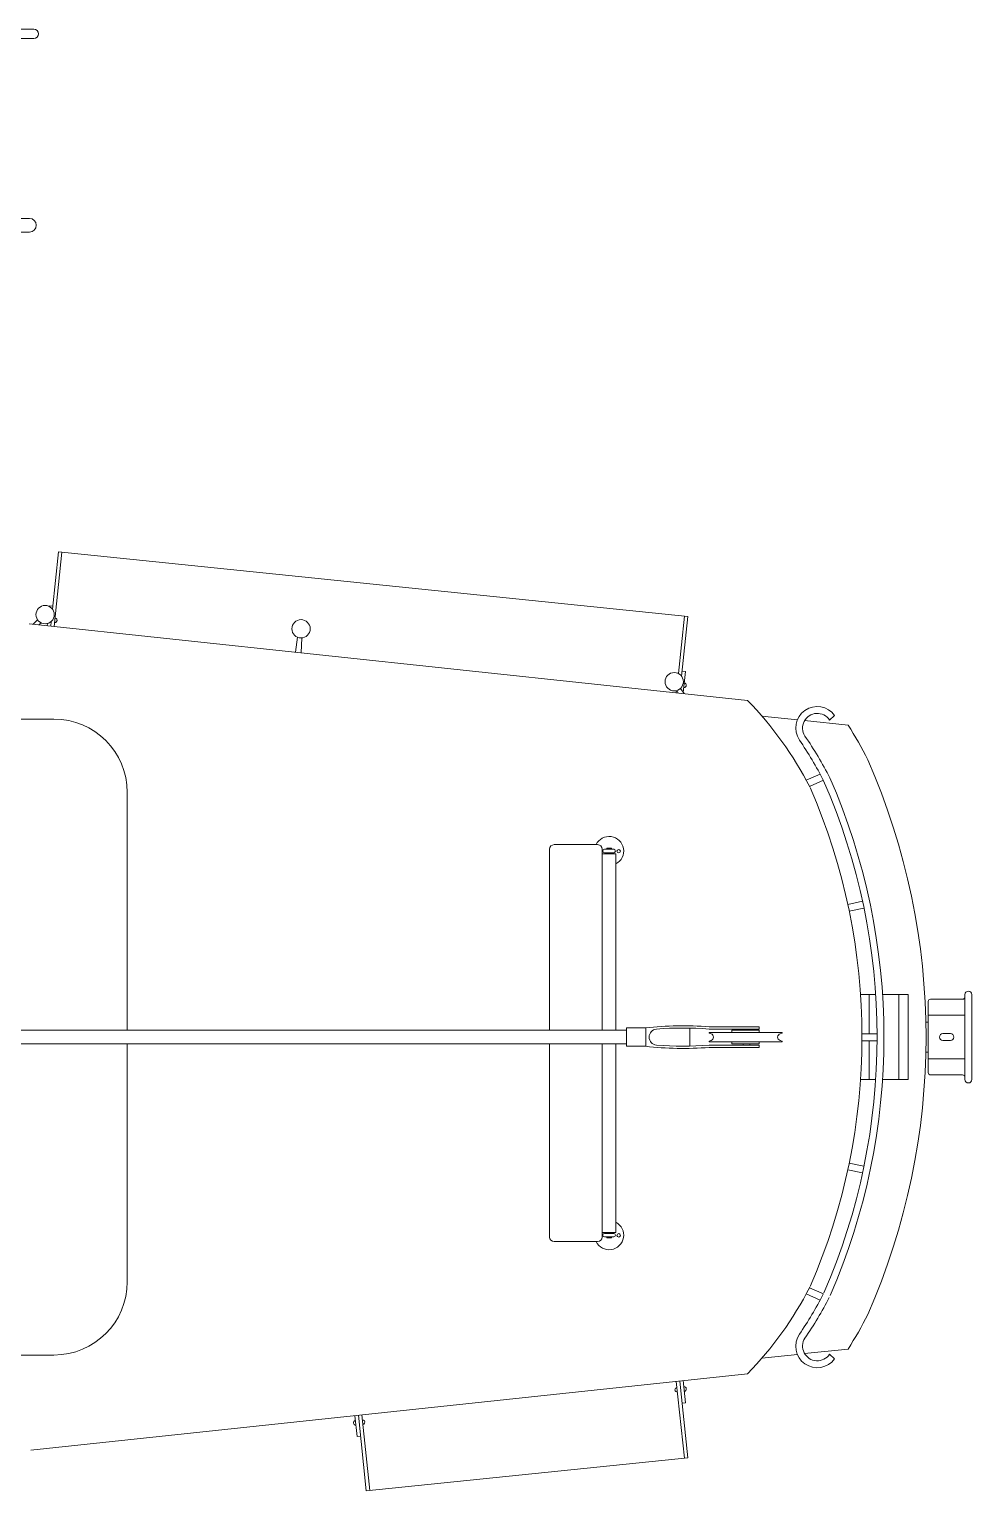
# Model space of a CAD drawing. Header units: inches. Extents: x 0 to 22, y 0 to 17.
# Drawn here: x 14.581 to 16.723, y 8.969 to 12.29 of the extents above; entities that cross this region are included whole.
import ezdxf

# ---------------------------------------------------------------- set-up
doc = ezdxf.new("R2010")
doc.units = ezdxf.units.IN
doc.header["$LTSCALE"] = 100
doc.header["$MEASUREMENT"] = 0
for name, color, linetype, lineweight in [('CARENDBUMPER', 7, 'Continuous', 0), ('CLERESTORY', 7, 'Continuous', 0), ('DRAWBAR', 7, 'Continuous', 0), ('FRONTDOORSTEP', 7, 'Continuous', 0), ('HANDRAIL', 7, 'Continuous', 0), ('HEADLIGHT', 7, 'Continuous', 0), ('REARDOORSTEP', 7, 'Continuous', 0), ('RESISTORBANK', 7, 'Continuous', 0), ('ROOFSIGN', 7, 'Continuous', 0), ('ROPEGUARD', 7, 'Continuous', 0), ('TROLLEYPOLE', 7, 'Continuous', 0), ('VESTIBULEROOF', 7, 'Continuous', 0)]:
    doc.layers.add(name, color=color, linetype=linetype, lineweight=lineweight)

msp = doc.modelspace()

# ---------------------------------------------------------------- linework, layer by layer
at = {"layer": 'CARENDBUMPER', "color": 7, "linetype": 'Continuous'}
for p, q in [((16.24643, 10.72912), (16.32683, 10.72085)), ((16.34333, 10.71915), (16.44216, 10.70898)), ((16.24643, 9.27088), (16.32683, 9.27915)), ((16.34333, 9.28085), (16.44216, 9.29102))]:
    msp.add_line(p, q, dxfattribs=at)
for centre, radius, start, end in [((15.61568, 10.18524), 0.97845, 27.05356, 32.36216), ((15.0511, 10), 1.5682, -23.69714, 23.69714), ((15.61568, 9.81476), 0.97845, -32.36216, -27.05356)]:
    msp.add_arc(centre, radius, start, end, dxfattribs=at)
at = {"layer": 'CLERESTORY'}
for p, q in [((7.3628, 10.72241), (14.6372, 10.72241)), ((7.3628, 9.27761), (14.6372, 9.27761))]:
    msp.add_line(p, q, dxfattribs=at)
at = {"layer": 'CLERESTORY', "color": 7, "linetype": 'Continuous'}
for p, q in [((14.8036, 10.01557), (14.8036, 10.55601)), ((14.8036, 9.44401), (14.8036, 9.98442))]:
    msp.add_line(p, q, dxfattribs=at)
at = {"layer": 'CLERESTORY', "linetype": 'Continuous'}
for centre, start, end in [((14.6372, 10.55601), 0, 90), ((14.6372, 9.44401), -90, 0)]:
    msp.add_arc(centre, 0.1664, start, end, dxfattribs=at)
at = {"layer": 'DRAWBAR', "color": 7, "linetype": 'Continuous'}
for p, q in [((16.7077, 10.09649), (16.7077, 10.09129)), ((16.7233, 10.09649), (16.7233, 9.90365)), ((16.6245, 10.08089), (16.6245, 10.04449)), ((16.7077, 10.09129), (16.7077, 9.90885)), ((16.6245, 10.04969), (16.6245, 9.91925)), ((16.67493, 10.00785), (16.65756, 10.00785)), ((16.67493, 9.99225), (16.65756, 9.99225)), ((16.7077, 9.90885), (16.7077, 9.90365))]:
    msp.add_line(p, q, dxfattribs=at)
at = {"layer": 'DRAWBAR'}
for p, q in [((16.6297, 10.08609), (16.7025, 10.08609)), ((16.61893, 10.03409), (16.6245, 10.03409)), ((16.6245, 10.04969), (16.7077, 10.04969)), ((16.61893, 9.96605), (16.6245, 9.96605)), ((16.6245, 9.95045), (16.7077, 9.95045)), ((16.6297, 9.91405), (16.7025, 9.91405))]:
    msp.add_line(p, q, dxfattribs=at)
at = {"layer": 'DRAWBAR', "color": 7, "linetype": 'Continuous'}
for centre, radius, start, end in [((16.7155, 10.09649), 0.0078, 0, 180), ((16.6297, 10.08089), 0.0052, 90, 180), ((16.7025, 10.09129), 0.0052, -90, 0), ((16.65756, 10.00005), 0.0078, 90, 270), ((16.67493, 10.00005), 0.0078, -90, 90), ((16.6297, 9.91925), 0.0052, 180, 270), ((16.7025, 9.90885), 0.0052, 0, 90), ((16.7155, 9.90365), 0.0078, 180, 360)]:
    msp.add_arc(centre, radius, start, end, dxfattribs=at)
at = {"layer": 'FRONTDOORSTEP', "color": 7, "linetype": 'Continuous'}
for p, q in [((16.07007, 9.04363), (16.0517, 9.21779)), ((16.07782, 9.04443), (16.05946, 9.21862)), ((16.0725, 9.16934), (16.06721, 9.21945)), ((16.06474, 9.16854), (16.0725, 9.16934)), ((15.32624, 9.09254), (15.32125, 9.13981)), ((15.34708, 8.96923), (15.32901, 9.14064)), ((15.35484, 8.97002), (15.33676, 9.14147)), ((15.32624, 9.09254), (15.334, 9.09334)), ((15.34708, 8.96923), (16.07782, 9.04443))]:
    msp.add_line(p, q, dxfattribs=at)
for centre, start, end in [((16.05372, 9.19876), 96.11558, 275.92242), ((16.06921, 9.20034), -83.79636, 95.83436), ((15.32301, 9.12358), 96.54629, 275.49171), ((15.33858, 9.1251), -85.00548, 97.04348)]:
    msp.add_arc(centre, 0.0052, start, end, dxfattribs=at)
at = {"layer": 'HANDRAIL', "linetype": 'Continuous'}
for p, q in [((14.59992, 10.94815), (14.58964, 10.93829)), ((14.60725, 10.94159), (14.60342, 10.93682)), ((15.19076, 10.90861), (15.18607, 10.87462)), ((15.20053, 10.90713), (15.19901, 10.87324)), ((16.05274, 10.78742), (16.05558, 10.7818)), ((16.06128, 10.79231), (16.06943, 10.78032))]:
    msp.add_line(p, q, dxfattribs=at)
for centre in [(14.61706, 10.95993), (15.19877, 10.92767), (16.04696, 10.8074)]:
    msp.add_circle(centre, 0.0208, dxfattribs=at)
at = {"layer": 'HEADLIGHT', "color": 7, "linetype": 'Continuous'}
for p, q in [((16.47042, 10.09656), (16.5049, 10.09656)), ((16.48999, 10.00711), (16.48999, 10.09656)), ((16.52053, 10.09656), (16.57849, 10.09656)), ((16.55769, 9.90336), (16.55769, 10.09656)), ((16.57849, 9.90336), (16.57849, 10.09656)), ((16.48999, 9.90336), (16.48999, 9.99151)), ((16.47041, 9.90336), (16.50489, 9.90336)), ((16.52053, 9.90336), (16.57849, 9.90336))]:
    msp.add_line(p, q, dxfattribs=at)
at = {"layer": 'REARDOORSTEP', "color": 7, "linetype": 'Continuous'}
for p, q in [((14.64748, 11.10277), (14.63373, 10.97238)), ((14.65526, 11.10218), (14.63744, 10.93319)), ((14.64748, 11.10277), (16.07782, 10.95557)), ((14.62665, 10.97966), (14.62653, 10.97845)), ((14.62665, 10.97966), (14.63441, 10.97887)), ((14.62246, 10.93984), (14.62193, 10.93485)), ((14.63077, 10.94429), (14.62968, 10.93402)), ((16.07007, 10.95637), (16.05632, 10.82597)), ((16.07782, 10.95557), (16.06353, 10.81997)), ((16.06474, 10.83146), (16.0725, 10.83066)), ((16.0725, 10.83066), (16.06749, 10.78318)), ((16.05224, 10.78728), (16.0517, 10.78221))]:
    msp.add_line(p, q, dxfattribs=at)
for centre, start, end in [((14.639, 10.94711), -97.04348, 85.00548), ((16.06921, 10.79966), -95.83436, 83.79636)]:
    msp.add_arc(centre, 0.0052, start, end, dxfattribs=at)
at = {"layer": 'RESISTORBANK'}
for p, q in [((7.4186, 12.28996), (14.5913, 12.28996)), ((7.4186, 12.26916), (14.5913, 12.26916)), ((7.4191, 11.86026), (14.5814, 11.86026)), ((7.4191, 11.82906), (14.5814, 11.82906))]:
    msp.add_line(p, q, dxfattribs=at)
for centre, radius in [((14.5913, 12.27956), 0.0104), ((14.5814, 11.84466), 0.0156)]:
    msp.add_arc(centre, radius, -90, 90, dxfattribs=at)
at = {"layer": 'ROOFSIGN', "color": 7, "linetype": 'Continuous'}
for p, q in [((15.77411, 10.43727), (15.87284, 10.43727)), ((15.90411, 10.42895), (15.89371, 10.42895)), ((15.89371, 10.42895), (15.89371, 10.42663)), ((15.90411, 10.42895), (15.90411, 10.42663)), ((15.76361, 10.01557), (15.76361, 10.42677)), ((15.88334, 10.41647), (15.91454, 10.41647)), ((15.90933, 10.42663), (15.88853, 10.42663)), ((15.90933, 10.41883), (15.88853, 10.41883)), ((15.89371, 10.41883), (15.89371, 10.41655)), ((15.90411, 10.41883), (15.90411, 10.41655)), ((15.76361, 9.54577), (15.76361, 9.98442)), ((15.77411, 9.53527), (15.87284, 9.53527)), ((15.88334, 9.55607), (15.91454, 9.55607)), ((15.90933, 9.55384), (15.88853, 9.55384)), ((15.90933, 9.54604), (15.88853, 9.54604)), ((15.89371, 9.55384), (15.89371, 9.55612)), ((15.89371, 9.54372), (15.89371, 9.54604)), ((15.90411, 9.54372), (15.89371, 9.54372)), ((15.90411, 9.55384), (15.90411, 9.55612)), ((15.90411, 9.54372), (15.90411, 9.54604))]:
    msp.add_line(p, q, dxfattribs=at)
at = {"layer": 'ROOFSIGN', "linetype": 'Continuous'}
for p, q in [((15.88334, 10.42677), (15.88334, 10.01557)), ((15.91454, 10.41647), (15.91454, 10.01557)), ((15.88334, 9.98442), (15.88334, 9.54577)), ((15.91454, 9.98442), (15.91454, 9.55607))]:
    msp.add_line(p, q, dxfattribs=at)
at = {"layer": 'ROOFSIGN', "color": 7, "linetype": 'Continuous'}
for centre in [(15.9207, 10.42231), (15.9207, 9.54951)]:
    msp.add_circle(centre, 0.0039, dxfattribs=at)
for centre, radius, start, end in [((15.77411, 10.42677), 0.0105, 90, 180), ((15.89906, 10.42278), 0.0331, -62.10921, 154.05382), ((15.87284, 10.42677), 0.0105, 0, 90), ((15.88853, 10.42273), 0.0039, 90, 270), ((15.90933, 10.42273), 0.0039, -90, 90), ((15.89906, 9.54998), 0.0331, -153.59914, 62.10921), ((15.77411, 9.54577), 0.0105, 180, 270), ((15.87284, 9.54577), 0.0105, -90, 0), ((15.88853, 9.54994), 0.0039, 90, 270), ((15.90933, 9.54994), 0.0039, -90, 90)]:
    msp.add_arc(centre, radius, start, end, dxfattribs=at)
at = {"layer": 'ROPEGUARD', "color": 7, "linetype": 'Continuous'}
for p, q in [((16.39994, 10.72033), (16.41159, 10.73091)), ((16.34719, 10.58341), (16.37873, 10.5974)), ((16.35454, 10.5696), (16.38604, 10.58358)), ((16.44139, 10.30145), (16.47505, 10.30856)), ((16.44462, 10.28619), (16.47828, 10.29329)), ((16.44139, 9.69855), (16.47505, 9.69144)), ((16.44462, 9.71381), (16.47828, 9.70671)), ((16.34719, 9.41659), (16.37873, 9.4026)), ((16.35454, 9.4304), (16.38604, 9.41642)), ((16.39994, 9.27967), (16.41159, 9.26909))]:
    msp.add_line(p, q, dxfattribs=at)
at = {"layer": 'ROPEGUARD'}
for p, q in [((16.47368, 10.00711), (16.50808, 10.00711)), ((16.47367, 9.99151), (16.50808, 9.99151))]:
    msp.add_line(p, q, dxfattribs=at)
at = {"layer": 'ROPEGUARD', "color": 7, "linetype": 'Continuous'}
for centre, radius, start, end in [((16.37202, 10.70223), 0.04888, 35.93027, 213.94535), ((16.372, 10.70223), 0.03329, 32.94307, 213.02959), ((15.61568, 10.18524), 0.86725, 27.26628, 34.38033), ((15.61568, 10.18524), 0.88285, 27.23353, 34.40498), ((15.0511, 10), 1.457, -23.48766, 23.56751), ((15.0511, 10), 1.4726, -23.48766, 23.58707), ((15.61568, 9.81476), 0.86725, -34.38033, -27.39777), ((15.61568, 9.81476), 0.88285, -34.40498, -27.39777), ((16.37202, 9.29777), 0.04888, 146.05465, 324.06973), ((16.372, 9.29777), 0.03329, 146.97041, 206.83125), ((16.372, 9.29777), 0.03329, -153.16875, -32.94307)]:
    msp.add_arc(centre, radius, start, end, dxfattribs=at)
at = {"layer": 'TROLLEYPOLE', "linetype": 'Continuous'}
for p, q in [((13.14241, 10.01557), (15.93813, 10.01557)), ((15.93813, 10.02076), (15.98141, 10.02076)), ((15.93813, 9.97923), (15.93813, 10.02076)), ((15.98274, 9.97923), (15.98274, 10.02076)), ((16.08276, 10.02047), (16.08276, 9.97952)), ((16.23899, 10.02336), (16.12608, 10.02336)), ((16.23899, 10.01817), (16.12608, 10.01817)), ((16.12646, 10.00913), (16.13059, 10.00746)), ((16.20913, 10.01038), (16.12671, 10.01038)), ((16.24028, 10.01557), (16.17798, 10.01557)), ((16.17798, 10.01557), (16.17798, 10.01038)), ((16.20359, 10.01817), (16.20359, 10.01557)), ((16.20913, 10.01038), (16.29156, 10.01038)), ((16.21919, 10.01817), (16.21919, 10.01557)), ((16.24028, 10.02206), (16.24028, 10.01946)), ((16.24028, 10.01557), (16.24028, 10.01038)), ((16.29181, 10.00913), (16.28767, 10.00746)), ((13.14241, 9.98442), (15.93813, 9.98442)), ((15.93813, 9.97923), (15.98141, 9.97923)), ((16.23899, 9.98183), (16.12608, 9.98183)), ((16.23899, 9.97663), (16.12608, 9.97663)), ((16.12649, 9.99086), (16.13086, 9.99262)), ((16.20913, 9.98961), (16.12673, 9.98961)), ((16.17798, 9.98961), (16.17798, 9.98442)), ((16.24028, 9.98442), (16.17798, 9.98442)), ((16.20359, 9.98442), (16.20359, 9.98183)), ((16.20913, 9.98961), (16.29154, 9.98961)), ((16.21919, 9.98442), (16.21919, 9.98183)), ((16.24028, 9.98961), (16.24028, 9.98442)), ((16.24028, 9.98053), (16.24028, 9.97793)), ((16.29178, 9.99086), (16.2874, 9.99262))]:
    msp.add_line(p, q, dxfattribs=at)
for centre, radius, start, end in [((16.06668, 9.31046), 0.71538, 85.19506, 96.84582), ((16.04216, 9.37423), 0.64938, 95.36727, 95.36813), ((16.00809, 10), 0.01817, 94.85757, 265.14243), ((16.06668, 9.31046), 0.71019, 85.19506, 94.85757), ((16.12671, 10.00973), 0.000649, 90, 248.02419), ((16.12841, 10), 0.00778, -71.61541, 73.69488), ((16.23899, 10.02206), 0.0013, 0, 90), ((16.23899, 10.01946), 0.0013, -90, 0), ((16.28986, 10), 0.00778, 106.30512, 251.61541), ((16.29156, 10.00973), 0.000649, -68.02419, 90), ((16.06668, 10.68953), 0.71538, -96.84582, -85.19506), ((16.06668, 10.68953), 0.71019, -94.85757, -85.19506), ((16.12673, 9.99026), 0.000649, 111.81422, 270), ((16.23899, 9.98053), 0.0013, 0, 90), ((16.23899, 9.97793), 0.0013, -90, 0), ((16.29154, 9.99026), 0.000649, -90, 68.18578)]:
    msp.add_arc(centre, radius, start, end, dxfattribs=at)
at = {"layer": 'VESTIBULEROOF', "color": 7, "linetype": 'Continuous'}
for p, q in [((14.5809, 10.93874), (16.21369, 10.76492)), ((14.58448, 9.06165), (16.21369, 9.23508))]:
    msp.add_line(p, q, dxfattribs=at)
for centre, radius, start, end in [((15.61568, 10.18524), 0.83285, 27.39777, 44.10803), ((15.0511, 10), 1.4226, -23.48766, 23.48766), ((15.61568, 9.81476), 0.83285, -44.10803, -27.39777)]:
    msp.add_arc(centre, radius, start, end, dxfattribs=at)

doc.saveas('drawing.dxf')
